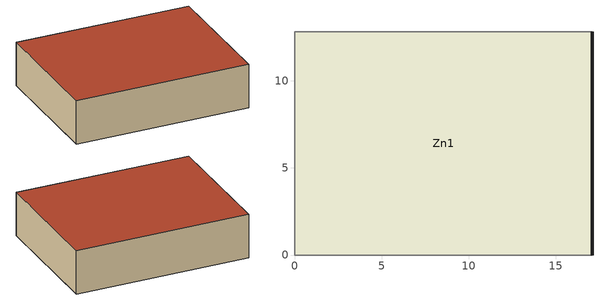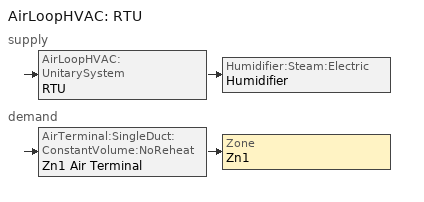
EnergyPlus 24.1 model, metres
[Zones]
Zn1
 floor adiabatic (False Floor): 17.07,12.8 17.07,0 0,0 0,12.8 z0
 wall outside (Ext Wall): 17.07,0 17.07,12.8 z0:4.37
 wall adiabatic (Int Wall): 17.07,12.8 0,12.8 0,0 17.07,0 z0:4.37
 roof outside (IEAD Roof): 0,12.8 0,0 17.07,0 17.07,12.8 z4.37
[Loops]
AirLoopHVAC 'RTU'
 supply: AirLoopHVAC:UnitarySystem 'RTU' > Humidifier:Steam:Electric 'Humidifier'
 demand: AirTerminal:SingleDuct:ConstantVolume:NoReheat 'Zn1 Air Terminal' > Zone 'Zn1'
[Building]
Refrig Case Model: North Axis {deg}=0; Terrain=Suburbs; Loads Convergence Tolerance Value {W}=0.04; Temperature Convergence Tolerance Value {deltaC}=0.4; Solar Distribution=FullInteriorAndExteriorWithReflections; Maximum Number of Warmup Days=25; Minimum Number of Warmup Days=6
[Site:Location]
Dayton Wright Patterson Air Force Base: Latitude {deg}=39.83; Longitude {deg}=-84.05; Time Zone {hr}=-5; Elevation {m}=250
[Construction]
False Floor: 1in Wood
IEAD Roof: Roof Membrane, Roof Insulation, Roof Decking
Int Wall: 5/8in Gypsum, Air Gap, 5/8in Gypsum
Ext Wall: 4in MW Concrete, Air Gap, 5/8in Gypsum
[Material]
Name | Roughness | Thickness {m} | Conductivity {W/m-K} | Density {kg/m3} | Specific Heat {J/kg-K} | Thermal Absorptance | Solar Absorptance | Visible Absorptance
1in Wood | MediumSmooth | 0.0254 | 0.15 | 608 | 1630
Roof Membrane | VeryRough | 0.0095 | 0.16 | 1121.29 | 1460 | 0.9 | 0.7 | 0.7
Roof Decking | MediumSmooth | 0.0015 | 45.006 | 7680 | 418.4 | 0.9 | 0.7 | 0.3
5/8in Gypsum | Smooth | 0.015875 | 0.16 | 800 | 1090 | 0.9 | 0.7 | 0.7
4in MW Concrete | Rough | 0.1 | 0.858 | 1968 | 836.8 | 0.9 | 0.7 | 0.7
[Material:NoMass]
Roof Insulation: Roughness=MediumRough; Thermal Resistance {m2-K/W}=3.5222; Thermal Absorptance=0.9; Solar Absorptance=0.7; Visible Absorptance=0.7
[Material:AirGap]
Air Gap: Thermal Resistance {m2-K/W}=0.16
[Zone]
Zn1: Multiplier=1; Ceiling Height {m}=AutoCalculate; Volume {m3}=AutoCalculate; Floor Area {m2}=AutoCalculate; Part of Total Floor Area=Yes
[Lights]
Zn1 Lights: Zone or ZoneList or Space or SpaceList=Zn1; Schedule=Light Sch; Design Level Calculation Method=Watts/Area; Watts per Floor Area {W/m2}=10.764; Return Air Fraction=0; Fraction Radiant=0.7; Fraction Visible=0.2; Fraction Replaceable=1
[ElectricEquipment]
Zn1 Equipment: Zone or ZoneList or Space or SpaceList=Zn1; Schedule=Always On; Design Level Calculation Method=EquipmentLevel; Design Level {W}=500; Fraction Latent=0; Fraction Radiant=0.7; Fraction Lost=0
[ZoneInfiltration:DesignFlowRate]
Infiltration: Zone or ZoneList or Space or SpaceList=Zn1; Schedule=Infil Sch; Design Flow Rate Calculation Method=Flow/Zone; Design Flow Rate {m3/s}=0.1416; Constant Term Coefficient=1; Temperature Term Coefficient=0; Velocity Term Coefficient=0; Velocity Squared Term Coefficient=0
[ZoneControl:Thermostat]
Zn1 Thermostat: Zone or ZoneList=Zn1; Control Type Schedule=Thermostat Control Type Schedule; Control 1=Thermostat Setpoint; Temperature Difference Between Cutout And Setpoint {deltaC}=1
[ThermostatSetpoint:DualSetpoint]
Thermostat Setpoint: Heating Setpoint Temperature Schedule=Htg Setpoint; Cooling Setpoint Temperature Schedule=Clg Setpoint
[Zone equipment]
Zn1: Zn1 Air Terminal
[AirTerminal:SingleDuct:ConstantVolume:NoReheat]
Zn1 Air Terminal: Availability Schedule=Always On; Maximum Air Flow Rate {m3/s}=1.415841
[SetpointManager:SingleZone:Reheat]
Zn1 Supply Air Temp Mgr: Control Variable=Temperature; Minimum Supply Air Temperature {C}=10; Maximum Supply Air Temperature {C}=50; Control Zone=Zn1; Setpoint Node or NodeList=Humidifier Outlet Node
[SetpointManager:SingleZone:Humidity:Minimum]
Zn1 Min RH Mgr: Setpoint Node or NodeList=Humidifier Outlet Node
[SetpointManager:SingleZone:Humidity:Maximum]
Zn1 Max RH Mgr: Setpoint Node or NodeList=Humidifier Outlet Node
[AirLoopHVAC]
RTU: Design Supply Air Flow Rate {m3/s}=1.415841
[AvailabilityManager:Scheduled]
RTU Avail Mgr: Schedule=Always On
[AirLoopHVAC:UnitarySystem]
RTU: Control Type=Load; Controlling Zone or Thermostat Location=Zn1; Dehumidification Control Type=CoolReheat; Availability Schedule=Always On; Supply Fan=RTU Fan; Fan Placement=BlowThrough; Supply Air Fan Operating Mode Schedule=Always Off; Heating Coil=RTU Heat Coil; Cooling Coil=RTU Cool Coil; Use DOAS DX Cooling Coil=No; Minimum Supply Air Temperature {C}=2; Latent Load Control=LatentWithSensibleLoadControl; Supplemental Heating Coil=RTU Reheat Coil; Cooling Supply Air Flow Rate Method=SupplyAirFlowRate; Cooling Supply Air Flow Rate {m3/s}=1.415841; Heating Supply Air Flow Rate Method=SupplyAirFlowRate; Heating Supply Air Flow Rate {m3/s}=1.415841; No Load Supply Air Flow Rate Method=SupplyAirFlowRate; No Load Supply Air Flow Rate {m3/s}=0; No Load Supply Air Flow Rate Control Set To Low Speed=No; Maximum Supply Air Temperature {C}=80
[Fan:OnOff]
RTU Fan: Availability Schedule=Always On; Fan Total Efficiency=0.4; Pressure Rise {Pa}=500; Maximum Flow Rate {m3/s}=1.415841; Motor Efficiency=1; Motor In Airstream Fraction=1
[Coil:Cooling:DX:SingleSpeed]
RTU Cool Coil: Availability Schedule=Always On; Gross Rated Total Cooling Capacity {W}=26377.5; Gross Rated Sensible Heat Ratio=0.78; Gross Rated Cooling COP {W/W}=3.9; Rated Air Flow Rate {m3/s}=1.415841; Total Cooling Capacity Function of Temperature Curve=CoolCapfT; Total Cooling Capacity Function of Flow Fraction Curve=CoolCapfFF; Energy Input Ratio Function of Temperature Curve=CoolEIRfT; Energy Input Ratio Function of Flow Fraction Curve=CoolEIRfFF; Part Load Fraction Correlation Curve=PLFfPLR; Nominal Time for Condensate Removal to Begin {s}=1000; Ratio of Initial Moisture Evaporation Rate and Steady State Latent Capacity=1.5; Maximum Cycling Rate {cycles/hr}=3; Latent Capacity Time Constant {s}=45; Condenser Type=AirCooled; Crankcase Heater Capacity {W}=0; Maximum Outdoor Dry-Bulb Temperature for Crankcase Heater Operation {C}=10; Basin Heater Capacity {W/K}=0; Basin Heater Setpoint Temperature {C}=2
[Coil:Heating:Fuel]
RTU Heat Coil: Availability Schedule=Always Off; Fuel Type=NaturalGas; Burner Efficiency=0.8; Nominal Capacity {W}=500
[Coil:Heating:Electric]
RTU Reheat Coil: Availability Schedule=Always On; Efficiency=1; Nominal Capacity {W}=500
[Humidifier:Steam:Electric]
Humidifier: Availability Schedule=Always On; Rated Capacity {m3/s}=6.11e-06; Rated Power {W}=16500; Rated Fan Power {W}=23; Standby Power {W}=0
[EnergyManagementSystem:Sensor] Output:Variable or Output:Meter=Schedule Value
Name | Output:Variable or Output:Meter Index Key
drybulb_sen | drybulb_sch
rh_sen | rh_sch
[EnergyManagementSystem:Actuator] Actuated Component Unique=Environment; Actuated Component Type=Weather Data
Name | Actuated Component Control Type
drybulb_act | Outdoor Dry Bulb
rh_act | Outdoor Relative Humidity
[EnergyManagementSystem:ProgramCallingManager]
Weather Prgm: BeginTimestepBeforePredictor; Weather_Prgm
[EnergyManagementSystem:Program]
Weather_Prgm: SET dbt = drybulb_sen; SET rh = rh_sen; IF dbt == 9999; SET drybulb_act = null; SET rh_act = null; ELSE; SET drybulb_act = dbt; SET rh_act = rh; ENDIF
[PythonPlugin:SearchPaths]
Python Search Paths: Add Current Working Directory to Search Path=Yes; Add Input File Directory to Search Path=Yes; Add epin Environment Variable to Search Path=Yes
[PythonPlugin:Instance]
Case Model: Run During Warmup Days=No; Python Module=in; Plugin Class=CaseModel
[PythonPlugin:Variables]
Python Variables: mt1_t_supply, mt1_t_return, mt1_t_case, mt1_t_food, mt2_t_supply, mt2_t_return, mt2_t_case, mt2_t_food, lt1_t_supply, lt1_t_return, lt1_t_case, lt1_t_food, lt2_t_supply, lt2_t_return, lt2_t_case, lt2_t_food
[PythonPlugin:OutputVariable] Type of Data in Variable=Averaged
Name | Python Plugin Variable | Update Frequency
mt1_t_supply | mt1_t_supply | SystemTimestep
mt1_t_return | mt1_t_return | SystemTimestep
mt1_t_case | mt1_t_case | SystemTimestep
mt1_t_food | mt1_t_food | SystemTimestep
mt2_t_supply | mt2_t_supply | SystemTimestep
mt2_t_return | mt2_t_return | SystemTimestep
mt2_t_case | mt2_t_case | SystemTimestep
mt2_t_food | mt2_t_food | SystemTimestep
lt1_t_supply | lt1_t_supply | Systemtimestep
lt1_t_return | lt1_t_return | Systemtimestep
lt1_t_case | lt1_t_case | Systemtimestep
lt1_t_food | lt1_t_food | Systemtimestep
lt2_t_supply | lt2_t_supply | Systemtimestep
lt2_t_return | lt2_t_return | Systemtimestep
lt2_t_case | lt2_t_case | Systemtimestep
lt2_t_food | lt2_t_food | Systemtimestep
[Refrigeration:CaseAndWalkInList]
Name | Case or WalkIn 1 | Case or WalkIn 2
LT Case List | LT1 | LT2
MT Case List | MT1 | MT2
[Refrigeration:Case] Zone=Zn1; Rated Ambient Temperature {C}=23.778; Rated Ambient Relative Humidity {percent}=55; Rated Runtime Fraction=0.85; Latent Case Credit Curve Type=DewpointMethod; Case Lighting Schedule=Always On; Fraction of Lighting Energy to Case=1; Fraction of Anti-Sweat Heater Energy to Case=0.7; Under Case HVAC Return Air Fraction=0; Refrigerated Case Restocking Schedule=Always Off
Name | Availability Schedule | Rated Total Cooling Capacity per Unit Length {W/m} | Rated Latent Heat Ratio | Case Length {m} | Case Operating Temperature {C} | Latent Case Credit Curve | Standard Case Fan Power per Unit Length {W/m} | Operating Case Fan Power per Unit Length {W/m} | Standard Case Lighting Power per Unit Length {W/m} | Installed Case Lighting Power per Unit Length {W/m} | Case Anti-Sweat Heater Power per Unit Length {W/m} | Minimum Anti-Sweat Heater Power per Unit Length {W/m} | Anti-Sweat Heater Control Type | Case Height {m} | Case Defrost Power per Unit Length {W/m} | Case Defrost Type | Case Defrost Schedule | Case Defrost Drip-Down Schedule | Defrost Energy Correction Curve Type | Defrost Energy Correction Curve | Case Credit Fraction Schedule | Design Evaporator Temperature or Brine Inlet Temperature {C}
LT1 | LT1 Avail Sch | 382.321 | 0.1 | 2.349 | -27.778 | Glass Door Latent Curve | 23.414 | 23.414 | 23.414 | 23.414 | 0 | 0 | None | 2.159 | 505.747 | ElectricwithTemperatureTermination | LT1 Defrost Sch | LT1 Defrost Sch | DewpointMethod | Glass Door Defrost Curve | LT1 Credit Sch | -28.3
LT2 | LT2 Avail Sch | 382.321 | 0.1 | 2.349 | -27.778 | Glass Door Latent Curve | 23.414 | 23.414 | 23.414 | 23.414 | 177.071 | 177.071 | Constant | 2.159 | 477.65 | ElectricwithTemperatureTermination | LT2 Defrost Sch | LT2 Defrost Sch | DewpointMethod | Glass Door Defrost Curve | LT2 Credit Sch | -28.3
MT1 | MT1 Avail Sch | 1456.754 | 0.3 | 2.445 | -5 | Open Latent Curve | 13.497 | 13.497 | 40.491 | 40.491 | 0 | 0 | None | 2.051 | 0 | OffCycle | MT1 Avail Sch | MT1 Avail Sch | None |  | MT1 Credit Sch | -6.1
MT2 | MT2 Avail Sch | 168.889 | 0.1 | 3.896 | -2.222 | Glass Door Latent Curve | 16.94 | 16.94 | 22.587 | 22.587 | 0 | 0 | None | 2.159 | 0 | OffCycle | MT2 Avail Sch | MT2 Avail Sch | None |  | MT2 Credit Sch | -6.1
[Refrigeration:System] Refrigeration System Working Fluid Type=R134a; Suction Temperature Control Type=ConstantSuctionTemperature; Number of Compressor Stages=1; Intercooler Type=None
Name | Refrigerated Case or Walkin or CaseAndWalkInList | Refrigeration Condenser | Compressor or CompressorList | Minimum Condensing Temperature {C} | Refrigeration Transfer Load or TransferLoad List
LT Rack | LT Case List | LT Cond | LT Comp List | -4
MT Rack | MT Case List | MT Cond | MT Comp List | 26.7 | LT Cond
[Refrigeration:CompressorList]
Name | Refrigeration Compressor 1 | Refrigeration Compressor 2
LT Comp List | LT Comp 1 | LT Comp 2
MT Comp List | MT Comp 1 | MT Comp 2
[Refrigeration:Compressor] Rated Return Gas Temperature {C}=22.2; Rated Subcooling {deltaC}=0
Name | Refrigeration Compressor Power Curve | Refrigeration Compressor Capacity Curve
LT Comp 1; LT Comp 2 | LT Comp Pwr Curve | LT Comp Cap Curve
MT Comp 1; MT Comp 2 | MT Comp Pwr Curve | MT Comp Cap Curve
[Refrigeration:Condenser:Cascade]
LT Cond: Rated Condensing Temperature {C}=-4; Rated Approach Temperature Difference {deltaC}=3; Rated Effective Total Heat Rejection Rate {W}=3000; Condensing Temperature Control Type=Fixed
[Refrigeration:Condenser:AirCooled]
MT Cond: Rated Effective Total Heat Rejection Rate Curve=MT Cond Curve; Rated Subcooling Temperature Difference {deltaC}=0; Condenser Fan Speed Control Type=Fixed; Rated Fan Power {W}=350; Minimum Fan Air Flow Ratio=0.1
[Schedule:Constant]
Always On: On/Off, 1
Always Off: On/Off, 0
Thermostat Control Type Schedule: Thermostat Control Type, 4
LT1 Credit Sch; LT2 Credit Sch; MT1 Credit Sch; MT2 Credit Sch: Any Number, 0
[Schedule:Compact]
Light Sch: Through: 12/31, For: AllDays, Until: 06:00, 0, Until: 18:00, 1, Until: 24:00, 0
Infil Sch: Through: 4/30, For: AllDays, Until: 24:00, 0, Through: 8/31, For: AllDays, Until: 06:00, 0, Until: 18:00, 1, Until: 24:00, 0, Through: 12/31, For: AllDays, Until: 24:00, 0
Htg Setpoint: Through: 12/31, For: AllDays, Until: 24:00, 21.667
Clg Setpoint: Through: 8/11, For: AllDays, Until: 24:00, 23.889, Through: 8/12, For: AllDays, Until: 9:30, 23.889, Until: 16:30, 23.889, Until: 24:00, 23.889, Through: 12/31, For: AllDays, Until: 24:00, 23.889
LT1 Defrost Sch: Through: 12/31, For: AllDays, Until: 01:00, 0, Until: 01:01, 1, Until: 12:20, 0, Until: 12:21, 1, Until: 24:00, 0
LT1 Avail Sch: Through: 12/31, For: AllDays, Until: 01:00, 1, Until: 01:40, 0, Until: 12:20, 1, Until: 13:00, 0, Until: 24:00, 1
LT2 Defrost Sch: Through: 12/31, For: AllDays, Until: 02:00, 0, Until: 02:01, 1, Until: 13:20, 0, Until: 13:21, 1, Until: 24:00, 0
LT2 Avail Sch: Through: 12/31, For: AllDays, Until: 02:00, 1, Until: 02:40, 0, Until: 13:20, 1, Until: 14:00, 0, Until: 24:00, 1
MT1 Avail Sch: Through: 12/31, For: AllDays, Until: 03:00, 1, Until: 03:30, 0, Until: 07:00, 1, Until: 07:30, 0, Until: 11:00, 1, Until: 11:30, 0, Until: 15:00, 1, Until: 15:30, 0, Until: 19:00, 1, Until: 19:30, 0, Until: 23:00, 1, Until: 23:30, 0, Until: 24:00, 1
MT2 Avail Sch: Through: 12/31, For: AllDays, Until: 01:00, 1, Until: 02:00, 0, Until: 24:00, 1
[Curve:Biquadratic] Minimum Value of x=13.89; Maximum Value of x=22.22; Minimum Value of y=23.89; Maximum Value of y=51.67; Input Unit Type for X=Temperature; Input Unit Type for Y=Temperature; Output Unit Type=Dimensionless
Name | Coefficient1 Constant | Coefficient2 x | Coefficient3 x**2 | Coefficient4 y | Coefficient5 y**2 | Coefficient6 x*y
CoolCapfT | 1.63802 | -0.0747347 | 0.0029747 | 0.0015201 | -5.19e-05 | -0.0004509
CoolEIRfT | -0.220965 | 0.10333 | -0.0030061 | -0.0070657 | 0.0006322 | -0.0002496
[Curve:Quadratic]
Name | Coefficient1 Constant | Coefficient2 x | Coefficient3 x**2 | Minimum Value of x | Maximum Value of x
CoolCapfFF | 0.818579 | 0.283177 | -0.101756 | 0.875 | 1.125
CoolEIRfFF | 1.03808 | -0.201387 | 0.163309 | 0.875 | 1.125
PLFfPLR | 0.85 | 0.15 | 0 | 0 | 1
[Schedule:File] File=../weather/weather_data.csv; Rows to Skip at Top=1; Number of Hours of Data=8760; Column Separator=Comma; Interpolate to Timestep=No; Minutes per Item=1; Adjust Schedule for Daylight Savings=Yes
Name | Column Number
drybulb_sch | 3
rh_sch | 4
[Curve:Linear]
MT Cond Curve: Coefficient1 Constant=526.58; Coefficient2 x=1194.4; Minimum Value of x=0; Maximum Value of x=50
[Curve:Cubic] Minimum Value of x=-55; Maximum Value of x=55
Name | Coefficient1 Constant | Coefficient2 x | Coefficient3 x**2 | Coefficient4 x**3
Glass Door Latent Curve | 0.3379 | 0.0309 | 0.0005 | 4e-005
Open Latent Curve | -0.0187 | 0.0458 | 0.0011 | 5e-005
Glass Door Defrost Curve | 0.3475 | 0.0296 | 0.0007 | 3e-005
[Curve:Bicubic]
Name | Coefficient1 Constant | Coefficient2 x | Coefficient3 x**2 | Coefficient4 y | Coefficient5 y**2 | Coefficient6 x*y | Coefficient7 x**3 | Coefficient8 y**3 | Coefficient9 x**2*y | Coefficient10 x*y**2 | Minimum Value of x | Maximum Value of x | Minimum Value of y | Maximum Value of y
LT Comp Pwr Curve | 1050.49 | 23.70604 | 0.159596 | 5.950504 | 0.170254 | 0.0151567 | -0.00104976 | 0.000273521 | 0.00157464 | 0.00237362 | -40 | -17.7778 | -9.44444 | 4.44444
LT Comp Cap Curve | 7088.31 | 261.6209 | 3.61851 | 0.2533 | -0.00293604 | 0.0174441 | 0.0190645 | -0.000107678 | 0.000283725 | -5.98223e-05 | -40 | -17.7778 | -9.44444 | 4.44444
MT Comp Pwr Curve | 655.81 | -4.87961 | -0.193066 | 16.8491 | 0.087557 | 0.242797 | -0.00344255 | 0.00255167 | 0.00170854 | -0.00229354 | -15 | 15.5556 | 21.1111 | 71.1111
MT Comp Cap Curve | 9351.51 | 391.959 | 5.51335 | -118.441 | 1.31501 | -5.42696 | 0.0164258 | -0.0111367 | -0.0608953 | 0.0381063 | -15 | 15.5556 | 21.1111 | 71.1111
